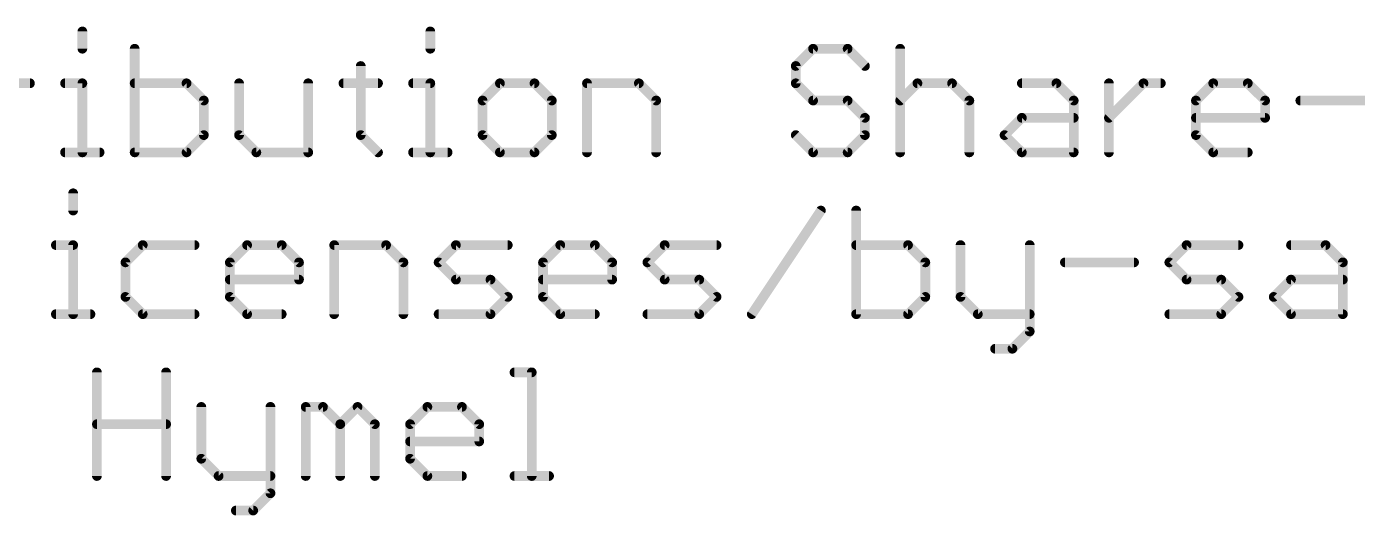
# Model space of a CAD drawing. Extents: x -20 to 87, y -17 to 53.
# Drawn here: x 40.55 to 61.42, y -17.05 to -9.38 of the extents above; entities that cross this region are included whole.
import ezdxf

# ---------------------------------------------------------------- set-up
doc = ezdxf.new("R2010")
doc.units = 0
doc.layers.add('51', color=53, linetype='CONTINUOUS')

msp = doc.modelspace()

# ---------------------------------------------------------------- linework, layer by layer
at = {"layer": '51', "const_width": 0.1524}
for points in [[(41.4207, -9.4556), (41.4207, -9.7268)], [(46.8779, -9.4556), (46.8779, -9.7268)], [(42.241, -9.7268), (42.241, -11.3538)], [(52.8808, -9.7268), (52.6097, -9.998)], [(53.4231, -9.7268), (52.8808, -9.7268)], [(53.6943, -9.998), (53.4231, -9.7268)], [(54.2468, -9.7268), (54.2468, -11.3538)], [(45.7865, -9.998), (45.7865, -11.0826)], [(52.6097, -9.998), (52.6097, -10.2691)], [(40.3276, -10.2691), (40.5988, -10.2691)], [(41.1496, -10.2691), (41.4207, -10.2691)], [(41.4207, -10.2691), (41.4207, -11.3538)], [(43.0545, -10.2691), (42.241, -10.2691)], [(43.3257, -10.5403), (43.0545, -10.2691)], [(43.8782, -10.2691), (43.8782, -11.0826)], [(44.9628, -11.3538), (44.9628, -10.2691)], [(45.5153, -10.2691), (46.0576, -10.2691)], [(46.6067, -10.2691), (46.8779, -10.2691)], [(46.8779, -10.2691), (46.8779, -11.3538)], [(47.9693, -10.2691), (47.6982, -10.5403)], [(48.5117, -10.2691), (47.9693, -10.2691)], [(48.7828, -10.5403), (48.5117, -10.2691)], [(49.3353, -11.3538), (49.3353, -10.2691)], [(49.3353, -10.2691), (50.1488, -10.2691)], [(50.1488, -10.2691), (50.42, -10.5403)], [(52.6097, -10.2691), (52.8808, -10.5403)], [(54.2468, -10.5403), (54.518, -10.2691)], [(54.518, -10.2691), (55.0603, -10.2691)], [(55.0603, -10.2691), (55.3315, -10.5403)], [(56.1551, -10.2691), (56.6975, -10.2691)], [(56.6975, -10.2691), (56.9686, -10.5403)], [(57.5211, -11.3538), (57.5211, -10.2691)], [(57.5211, -10.8115), (58.0635, -10.2691)], [(58.0635, -10.2691), (58.3346, -10.2691)], [(58.8854, -10.5403), (59.1566, -10.2691)], [(59.1566, -10.2691), (59.6989, -10.2691)], [(59.6989, -10.2691), (59.9701, -10.5403)], [(43.3257, -11.0826), (43.3257, -10.5403)], [(47.6982, -10.5403), (47.6982, -11.0826)], [(48.7828, -11.0826), (48.7828, -10.5403)], [(50.42, -10.5403), (50.42, -11.3538)], [(52.8808, -10.5403), (53.4231, -10.5403)], [(53.4231, -10.5403), (53.6943, -10.8115)], [(55.3315, -10.5403), (55.3315, -11.3538)], [(56.9686, -10.5403), (56.9686, -11.3538)], [(58.8854, -11.0826), (58.8854, -10.5403)], [(59.9701, -10.5403), (59.9701, -10.8115)], [(60.5226, -10.5403), (61.6072, -10.5403)], [(53.6943, -10.8115), (53.6943, -11.0826)], [(55.884, -11.0826), (56.1551, -10.8115)], [(56.1551, -10.8115), (56.9686, -10.8115)], [(59.9701, -10.8115), (58.8854, -10.8115)], [(43.0545, -11.3538), (43.3257, -11.0826)], [(43.8782, -11.0826), (44.1493, -11.3538)], [(45.7865, -11.0826), (46.0576, -11.3538)], [(47.6982, -11.0826), (47.9693, -11.3538)], [(48.5117, -11.3538), (48.7828, -11.0826)], [(52.8808, -11.3538), (52.6097, -11.0826)], [(53.6943, -11.0826), (53.4231, -11.3538)], [(56.1551, -11.3538), (55.884, -11.0826)], [(59.1566, -11.3538), (58.8854, -11.0826)], [(41.1496, -11.3538), (41.6919, -11.3538)], [(42.241, -11.3538), (43.0545, -11.3538)], [(44.1493, -11.3538), (44.9628, -11.3538)], [(46.6067, -11.3538), (47.1491, -11.3538)], [(47.9693, -11.3538), (48.5117, -11.3538)], [(53.4231, -11.3538), (52.8808, -11.3538)], [(56.9686, -11.3538), (56.1551, -11.3538)], [(59.6989, -11.3538), (59.1566, -11.3538)], [(41.2763, -11.9956), (41.2763, -12.2668)], [(51.9195, -13.8938), (53.0041, -12.2668)], [(53.5566, -12.2668), (53.5566, -13.8938)], [(41.0051, -12.8091), (41.2763, -12.8091)], [(41.2763, -12.8091), (41.2763, -13.8938)], [(42.3677, -12.8091), (42.0965, -13.0803)], [(43.1812, -12.8091), (42.3677, -12.8091)], [(43.7337, -13.0803), (44.0049, -12.8091)], [(44.0049, -12.8091), (44.5472, -12.8091)], [(44.5472, -12.8091), (44.8184, -13.0803)], [(45.3709, -13.8938), (45.3709, -12.8091)], [(45.3709, -12.8091), (46.1844, -12.8091)], [(46.1844, -12.8091), (46.4555, -13.0803)], [(47.008, -13.0803), (47.2792, -12.8091)], [(47.2792, -12.8091), (48.0927, -12.8091)], [(48.6452, -13.0803), (48.9163, -12.8091)], [(48.9163, -12.8091), (49.4587, -12.8091)], [(49.4587, -12.8091), (49.7298, -13.0803)], [(50.2823, -13.0803), (50.5535, -12.8091)], [(50.5535, -12.8091), (51.367, -12.8091)], [(54.3701, -12.8091), (53.5566, -12.8091)], [(54.6413, -13.0803), (54.3701, -12.8091)], [(55.1938, -12.8091), (55.1938, -13.6226)], [(56.2785, -12.8091), (56.2785, -14.165)], [(58.4681, -13.0803), (58.7393, -12.8091)], [(58.7393, -12.8091), (59.5528, -12.8091)], [(60.3764, -12.8091), (60.9188, -12.8091)], [(60.9188, -12.8091), (61.1899, -13.0803)], [(42.0965, -13.0803), (42.0965, -13.6226)], [(43.7337, -13.6226), (43.7337, -13.0803)], [(44.8184, -13.0803), (44.8184, -13.3515)], [(46.4555, -13.0803), (46.4555, -13.8938)], [(47.2792, -13.3515), (47.008, -13.0803)], [(48.6452, -13.6226), (48.6452, -13.0803)], [(49.7298, -13.0803), (49.7298, -13.3515)], [(50.5535, -13.3515), (50.2823, -13.0803)], [(54.6413, -13.6226), (54.6413, -13.0803)], [(56.831, -13.0803), (57.9156, -13.0803)], [(58.7393, -13.3515), (58.4681, -13.0803)], [(61.1899, -13.0803), (61.1899, -13.8938)], [(44.8184, -13.3515), (43.7337, -13.3515)], [(47.8215, -13.3515), (47.2792, -13.3515)], [(48.0927, -13.6226), (47.8215, -13.3515)], [(49.7298, -13.3515), (48.6452, -13.3515)], [(51.0958, -13.3515), (50.5535, -13.3515)], [(51.367, -13.6226), (51.0958, -13.3515)], [(59.2816, -13.3515), (58.7393, -13.3515)], [(59.5528, -13.6226), (59.2816, -13.3515)], [(60.1053, -13.6226), (60.3764, -13.3515)], [(60.3764, -13.3515), (61.1899, -13.3515)], [(42.0965, -13.6226), (42.3677, -13.8938)], [(44.0049, -13.8938), (43.7337, -13.6226)], [(47.8215, -13.8938), (48.0927, -13.6226)], [(48.9163, -13.8938), (48.6452, -13.6226)], [(51.0958, -13.8938), (51.367, -13.6226)], [(54.3701, -13.8938), (54.6413, -13.6226)], [(55.1938, -13.6226), (55.465, -13.8938)], [(59.2816, -13.8938), (59.5528, -13.6226)], [(60.3764, -13.8938), (60.1053, -13.6226)], [(41.0051, -13.8938), (41.5474, -13.8938)], [(42.3677, -13.8938), (43.1812, -13.8938)], [(44.5472, -13.8938), (44.0049, -13.8938)], [(47.008, -13.8938), (47.8215, -13.8938)], [(49.4587, -13.8938), (48.9163, -13.8938)], [(50.2823, -13.8938), (51.0958, -13.8938)], [(53.5566, -13.8938), (54.3701, -13.8938)], [(55.465, -13.8938), (56.2785, -13.8938)], [(58.4681, -13.8938), (59.2816, -13.8938)], [(61.1899, -13.8938), (60.3764, -13.8938)], [(56.2785, -14.165), (56.0073, -14.4361)], [(56.0073, -14.4361), (55.7361, -14.4361)], [(41.6491, -16.4338), (41.6491, -14.8068)], [(42.7338, -14.8068), (42.7338, -16.4338)], [(48.1978, -14.8068), (48.4689, -14.8068)], [(48.4689, -14.8068), (48.4689, -16.4338)], [(43.2863, -15.3491), (43.2863, -16.1626)], [(44.371, -15.3491), (44.371, -16.705)], [(44.9235, -16.4338), (44.9235, -15.3491)], [(44.9235, -15.3491), (45.1946, -15.3491)], [(45.1946, -15.3491), (45.4658, -15.6203)], [(45.4658, -15.6203), (45.7369, -15.3491)], [(45.7369, -15.3491), (46.0081, -15.6203)], [(46.5606, -15.6203), (46.8318, -15.3491)], [(46.8318, -15.3491), (47.3741, -15.3491)], [(47.3741, -15.3491), (47.6453, -15.6203)], [(41.6491, -15.6203), (42.7338, -15.6203)], [(45.4658, -15.6203), (45.4658, -16.4338)], [(46.0081, -15.6203), (46.0081, -16.4338)], [(46.5606, -16.1626), (46.5606, -15.6203)], [(47.6453, -15.6203), (47.6453, -15.8915)], [(47.6453, -15.8915), (46.5606, -15.8915)], [(43.2863, -16.1626), (43.5575, -16.4338)], [(46.8318, -16.4338), (46.5606, -16.1626)], [(43.5575, -16.4338), (44.371, -16.4338)], [(47.3741, -16.4338), (46.8318, -16.4338)], [(48.1978, -16.4338), (48.7401, -16.4338)], [(44.371, -16.705), (44.0998, -16.9761)], [(44.0998, -16.9761), (43.8286, -16.9761)]]:
    msp.add_lwpolyline(points, dxfattribs=at)
at = {"layer": '51', "const_width": 0.0762}
for points in [[(41.4588, -9.4556, 1), (41.3826, -9.4556)], [(46.916, -9.4556, 1), (46.8398, -9.4556)], [(41.3826, -9.7268, 1), (41.4588, -9.7268)], [(42.2791, -9.7268, 1), (42.2029, -9.7268)], [(46.8398, -9.7268, 1), (46.916, -9.7268)], [(52.8808, -9.6887, 1), (52.8808, -9.7649)], [(52.9078, -9.7538, 1), (52.8539, -9.6999)], [(53.4501, -9.6999, 1), (53.3962, -9.7538)], [(53.4231, -9.7649, 1), (53.4231, -9.6887)], [(54.2849, -9.7268, 1), (54.2087, -9.7268)], [(45.8246, -9.998, 1), (45.7484, -9.998)], [(52.5827, -9.971, 1), (52.6366, -10.0249)], [(52.6478, -9.998, 1), (52.5716, -9.998)], [(53.6674, -10.0249, 1), (53.7213, -9.971)], [(40.5988, -10.3072, 1), (40.5988, -10.231)], [(41.1496, -10.231, 1), (41.1496, -10.3072)], [(41.4588, -10.2691, 1), (41.3826, -10.2691)], [(41.4207, -10.3072, 1), (41.4207, -10.231)], [(42.241, -10.231, 1), (42.241, -10.3072)], [(43.0814, -10.2422, 1), (43.0275, -10.2961)], [(43.0545, -10.3072, 1), (43.0545, -10.231)], [(43.9163, -10.2691, 1), (43.8401, -10.2691)], [(45.0009, -10.2691, 1), (44.9247, -10.2691)], [(45.5153, -10.231, 1), (45.5153, -10.3072)], [(46.0576, -10.3072, 1), (46.0576, -10.231)], [(46.6067, -10.231, 1), (46.6067, -10.3072)], [(46.916, -10.2691, 1), (46.8398, -10.2691)], [(46.8779, -10.3072, 1), (46.8779, -10.231)], [(47.9693, -10.231, 1), (47.9693, -10.3072)], [(47.9963, -10.2961, 1), (47.9424, -10.2422)], [(48.5386, -10.2422, 1), (48.4847, -10.2961)], [(48.5117, -10.3072, 1), (48.5117, -10.231)], [(49.3734, -10.2691, 1), (49.2972, -10.2691)], [(49.3353, -10.231, 1), (49.3353, -10.3072)], [(50.1758, -10.2422, 1), (50.1219, -10.2961)], [(50.1488, -10.3072, 1), (50.1488, -10.231)], [(52.6366, -10.2422, 1), (52.5827, -10.2961)], [(54.518, -10.231, 1), (54.518, -10.3072)], [(54.5449, -10.2961, 1), (54.491, -10.2422)], [(55.0872, -10.2422, 1), (55.0334, -10.2961)], [(55.0603, -10.3072, 1), (55.0603, -10.231)], [(56.1551, -10.231, 1), (56.1551, -10.3072)], [(56.7244, -10.2422, 1), (56.6705, -10.2961)], [(56.6975, -10.3072, 1), (56.6975, -10.231)], [(57.5592, -10.2691, 1), (57.483, -10.2691)], [(58.0635, -10.231, 1), (58.0635, -10.3072)], [(58.0904, -10.2961, 1), (58.0365, -10.2422)], [(58.3346, -10.3072, 1), (58.3346, -10.231)], [(59.1566, -10.231, 1), (59.1566, -10.3072)], [(59.1835, -10.2961, 1), (59.1296, -10.2422)], [(59.7259, -10.2422, 1), (59.672, -10.2961)], [(59.6989, -10.3072, 1), (59.6989, -10.231)], [(52.5716, -10.2691, 1), (52.6478, -10.2691)], [(43.3638, -10.5403, 1), (43.2876, -10.5403)], [(43.2987, -10.5672, 1), (43.3526, -10.5134)], [(47.7363, -10.5403, 1), (47.6601, -10.5403)], [(47.6712, -10.5134, 1), (47.7251, -10.5672)], [(48.8209, -10.5403, 1), (48.7447, -10.5403)], [(48.7559, -10.5672, 1), (48.8098, -10.5134)], [(50.4581, -10.5403, 1), (50.3819, -10.5403)], [(50.3931, -10.5672, 1), (50.4469, -10.5134)], [(52.8808, -10.5022, 1), (52.8808, -10.5784)], [(52.8539, -10.5672, 1), (52.9078, -10.5134)], [(53.4501, -10.5134, 1), (53.3962, -10.5672)], [(53.4231, -10.5784, 1), (53.4231, -10.5022)], [(54.2199, -10.5134, 1), (54.2738, -10.5672)], [(55.3696, -10.5403, 1), (55.2934, -10.5403)], [(55.3045, -10.5672, 1), (55.3584, -10.5134)], [(57.0067, -10.5403, 1), (56.9305, -10.5403)], [(56.9417, -10.5672, 1), (56.9956, -10.5134)], [(58.9235, -10.5403, 1), (58.8473, -10.5403)], [(58.8585, -10.5134, 1), (58.9124, -10.5672)], [(60.0082, -10.5403, 1), (59.932, -10.5403)], [(59.9431, -10.5672, 1), (59.997, -10.5134)], [(60.5226, -10.5022, 1), (60.5226, -10.5784)], [(53.7324, -10.8115, 1), (53.6562, -10.8115)], [(53.6674, -10.8384, 1), (53.7213, -10.7845)], [(56.1551, -10.7734, 1), (56.1551, -10.8496)], [(56.1821, -10.8384, 1), (56.1282, -10.7845)], [(56.9686, -10.8496, 1), (56.9686, -10.7734)], [(57.4942, -10.7845, 1), (57.5481, -10.8384)], [(58.8854, -10.7734, 1), (58.8854, -10.8496)], [(59.932, -10.8115, 1), (60.0082, -10.8115)], [(59.9701, -10.8496, 1), (59.9701, -10.7734)], [(43.2876, -11.0826, 1), (43.3638, -11.0826)], [(43.3526, -11.1096, 1), (43.2987, -11.0557)], [(43.9051, -11.0557, 1), (43.8512, -11.1096)], [(43.8401, -11.0826, 1), (43.9163, -11.0826)], [(45.8134, -11.0557, 1), (45.7595, -11.1096)], [(45.7484, -11.0826, 1), (45.8246, -11.0826)], [(47.7251, -11.0557, 1), (47.6712, -11.1096)], [(47.6601, -11.0826, 1), (47.7363, -11.0826)], [(48.7447, -11.0826, 1), (48.8209, -11.0826)], [(48.8098, -11.1096, 1), (48.7559, -11.0557)], [(52.6366, -11.0557, 1), (52.5827, -11.1096)], [(53.6562, -11.0826, 1), (53.7324, -11.0826)], [(53.7213, -11.1096, 1), (53.6674, -11.0557)], [(55.9109, -11.0557, 1), (55.857, -11.1096)], [(55.857, -11.0557, 1), (55.9109, -11.1096)], [(58.9124, -11.0557, 1), (58.8585, -11.1096)], [(58.8473, -11.0826, 1), (58.9235, -11.0826)], [(41.1496, -11.3157, 1), (41.1496, -11.3919)], [(41.3826, -11.3538, 1), (41.4588, -11.3538)], [(41.6919, -11.3919, 1), (41.6919, -11.3157)], [(42.241, -11.3157, 1), (42.241, -11.3919)], [(42.2029, -11.3538, 1), (42.2791, -11.3538)], [(43.0276, -11.3269, 1), (43.0814, -11.3807)], [(43.0545, -11.3919, 1), (43.0545, -11.3157)], [(44.1493, -11.3157, 1), (44.1493, -11.3919)], [(44.1224, -11.3807, 1), (44.1763, -11.3269)], [(44.9247, -11.3538, 1), (45.0009, -11.3538)], [(44.9628, -11.3919, 1), (44.9628, -11.3157)], [(46.0307, -11.3807, 1), (46.0846, -11.3269)], [(46.6067, -11.3157, 1), (46.6067, -11.3919)], [(46.8398, -11.3538, 1), (46.916, -11.3538)], [(47.1491, -11.3919, 1), (47.1491, -11.3157)], [(47.9693, -11.3157, 1), (47.9693, -11.3919)], [(47.9424, -11.3807, 1), (47.9963, -11.3269)], [(48.4847, -11.3269, 1), (48.5386, -11.3807)], [(48.5117, -11.3919, 1), (48.5117, -11.3157)], [(49.2972, -11.3538, 1), (49.3734, -11.3538)], [(50.3819, -11.3538, 1), (50.4581, -11.3538)], [(52.8808, -11.3157, 1), (52.8808, -11.3919)], [(52.8539, -11.3807, 1), (52.9078, -11.3269)], [(53.3962, -11.3269, 1), (53.4501, -11.3807)], [(53.4231, -11.3919, 1), (53.4231, -11.3157)], [(54.2087, -11.3538, 1), (54.2849, -11.3538)], [(55.2934, -11.3538, 1), (55.3696, -11.3538)], [(56.1551, -11.3157, 1), (56.1551, -11.3919)], [(56.1282, -11.3807, 1), (56.1821, -11.3269)], [(56.9305, -11.3538, 1), (57.0067, -11.3538)], [(56.9686, -11.3919, 1), (56.9686, -11.3157)], [(57.483, -11.3538, 1), (57.5592, -11.3538)], [(59.1566, -11.3157, 1), (59.1566, -11.3919)], [(59.1296, -11.3807, 1), (59.1835, -11.3269)], [(59.6989, -11.3919, 1), (59.6989, -11.3157)], [(41.3144, -11.9956, 1), (41.2382, -11.9956)], [(41.2382, -12.2668, 1), (41.3144, -12.2668)], [(53.0358, -12.2879, 1), (52.9724, -12.2457)], [(53.5947, -12.2668, 1), (53.5185, -12.2668)], [(41.0051, -12.771, 1), (41.0051, -12.8472)], [(41.3144, -12.8091, 1), (41.2382, -12.8091)], [(41.2763, -12.8472, 1), (41.2763, -12.771)], [(42.3677, -12.771, 1), (42.3677, -12.8472)], [(42.3946, -12.8361, 1), (42.3408, -12.7822)], [(43.1812, -12.8472, 1), (43.1812, -12.771)], [(44.0049, -12.771, 1), (44.0049, -12.8472)], [(44.0318, -12.8361, 1), (43.9779, -12.7822)], [(44.5741, -12.7822, 1), (44.5203, -12.8361)], [(44.5472, -12.8472, 1), (44.5472, -12.771)], [(45.409, -12.8091, 1), (45.3328, -12.8091)], [(45.3709, -12.771, 1), (45.3709, -12.8472)], [(46.2113, -12.7822, 1), (46.1574, -12.8361)], [(46.1844, -12.8472, 1), (46.1844, -12.771)], [(47.2792, -12.771, 1), (47.2792, -12.8472)], [(47.3061, -12.8361, 1), (47.2522, -12.7822)], [(48.0927, -12.8472, 1), (48.0927, -12.771)], [(48.9163, -12.771, 1), (48.9163, -12.8472)], [(48.9433, -12.8361, 1), (48.8894, -12.7822)], [(49.4856, -12.7822, 1), (49.4317, -12.8361)], [(49.4587, -12.8472, 1), (49.4587, -12.771)], [(50.5535, -12.771, 1), (50.5535, -12.8472)], [(50.5804, -12.8361, 1), (50.5265, -12.7822)], [(51.367, -12.8472, 1), (51.367, -12.771)], [(53.5566, -12.771, 1), (53.5566, -12.8472)], [(54.3971, -12.7822, 1), (54.3432, -12.8361)], [(54.3701, -12.8472, 1), (54.3701, -12.771)], [(55.2319, -12.8091, 1), (55.1557, -12.8091)], [(56.3166, -12.8091, 1), (56.2404, -12.8091)], [(58.7393, -12.771, 1), (58.7393, -12.8472)], [(58.7662, -12.8361, 1), (58.7123, -12.7822)], [(59.5528, -12.8472, 1), (59.5528, -12.771)], [(60.3764, -12.771, 1), (60.3764, -12.8472)], [(60.9457, -12.7822, 1), (60.8918, -12.8361)], [(60.9188, -12.8472, 1), (60.9188, -12.771)], [(42.1346, -13.0803, 1), (42.0584, -13.0803)], [(42.0696, -13.0534, 1), (42.1235, -13.1072)], [(43.7718, -13.0803, 1), (43.6956, -13.0803)], [(43.7068, -13.0534, 1), (43.7606, -13.1072)], [(44.8565, -13.0803, 1), (44.7803, -13.0803)], [(44.7914, -13.1072, 1), (44.8453, -13.0534)], [(46.4936, -13.0803, 1), (46.4174, -13.0803)], [(46.4286, -13.1072, 1), (46.4825, -13.0534)], [(47.035, -13.0534, 1), (46.9811, -13.1072)], [(46.9811, -13.0534, 1), (47.035, -13.1072)], [(48.6833, -13.0803, 1), (48.6071, -13.0803)], [(48.6182, -13.0534, 1), (48.6721, -13.1072)], [(49.7679, -13.0803, 1), (49.6917, -13.0803)], [(49.7029, -13.1072, 1), (49.7568, -13.0534)], [(50.3093, -13.0534, 1), (50.2554, -13.1072)], [(50.2554, -13.0534, 1), (50.3093, -13.1072)], [(54.6794, -13.0803, 1), (54.6032, -13.0803)], [(54.6144, -13.1072, 1), (54.6682, -13.0534)], [(56.831, -13.0422, 1), (56.831, -13.1184)], [(57.9156, -13.1184, 1), (57.9156, -13.0422)], [(58.495, -13.0534, 1), (58.4412, -13.1072)], [(58.4412, -13.0534, 1), (58.495, -13.1072)], [(61.228, -13.0803, 1), (61.1518, -13.0803)], [(61.163, -13.1072, 1), (61.2169, -13.0534)], [(43.7337, -13.3134, 1), (43.7337, -13.3896)], [(44.7803, -13.3515, 1), (44.8565, -13.3515)], [(44.8184, -13.3896, 1), (44.8184, -13.3134)], [(47.2792, -13.3134, 1), (47.2792, -13.3896)], [(47.2522, -13.3784, 1), (47.3061, -13.3245)], [(47.8484, -13.3245, 1), (47.7946, -13.3784)], [(47.8215, -13.3896, 1), (47.8215, -13.3134)], [(48.6452, -13.3134, 1), (48.6452, -13.3896)], [(49.6917, -13.3515, 1), (49.7679, -13.3515)], [(49.7298, -13.3896, 1), (49.7298, -13.3134)], [(50.5535, -13.3134, 1), (50.5535, -13.3896)], [(50.5265, -13.3784, 1), (50.5804, -13.3245)], [(51.1228, -13.3245, 1), (51.0689, -13.3784)], [(51.0958, -13.3896, 1), (51.0958, -13.3134)], [(58.7393, -13.3134, 1), (58.7393, -13.3896)], [(58.7123, -13.3784, 1), (58.7662, -13.3245)], [(59.3085, -13.3245, 1), (59.2547, -13.3784)], [(59.2816, -13.3896, 1), (59.2816, -13.3134)], [(60.3764, -13.3134, 1), (60.3764, -13.3896)], [(60.4034, -13.3784, 1), (60.3495, -13.3245)], [(61.1899, -13.3896, 1), (61.1899, -13.3134)], [(42.1235, -13.5957, 1), (42.0696, -13.6496)], [(43.7606, -13.5957, 1), (43.7068, -13.6496)], [(48.1196, -13.6496, 1), (48.0657, -13.5957)], [(48.0657, -13.6496, 1), (48.1196, -13.5957)], [(48.6721, -13.5957, 1), (48.6182, -13.6496)], [(51.3939, -13.6496, 1), (51.34, -13.5957)], [(51.34, -13.6496, 1), (51.3939, -13.5957)], [(54.6682, -13.6496, 1), (54.6144, -13.5957)], [(55.2207, -13.5957, 1), (55.1669, -13.6496)], [(59.5797, -13.6496, 1), (59.5258, -13.5957)], [(59.5258, -13.6496, 1), (59.5797, -13.5957)], [(60.1322, -13.5957, 1), (60.0783, -13.6496)], [(60.0783, -13.5957, 1), (60.1322, -13.6496)], [(42.0584, -13.6226, 1), (42.1346, -13.6226)], [(43.6956, -13.6226, 1), (43.7718, -13.6226)], [(48.6071, -13.6226, 1), (48.6833, -13.6226)], [(54.6032, -13.6226, 1), (54.6794, -13.6226)], [(55.1557, -13.6226, 1), (55.2319, -13.6226)], [(41.0051, -13.8557, 1), (41.0051, -13.9319)], [(41.2382, -13.8938, 1), (41.3144, -13.8938)], [(41.5474, -13.9319, 1), (41.5474, -13.8557)], [(42.3677, -13.8557, 1), (42.3677, -13.9319)], [(42.3408, -13.9207, 1), (42.3946, -13.8669)], [(43.1812, -13.9319, 1), (43.1812, -13.8557)], [(44.0049, -13.8557, 1), (44.0049, -13.9319)], [(43.9779, -13.9207, 1), (44.0318, -13.8669)], [(44.5472, -13.9319, 1), (44.5472, -13.8557)], [(45.3328, -13.8938, 1), (45.409, -13.8938)], [(46.4174, -13.8938, 1), (46.4936, -13.8938)], [(47.008, -13.8557, 1), (47.008, -13.9319)], [(47.7946, -13.8669, 1), (47.8484, -13.9207)], [(47.8215, -13.9319, 1), (47.8215, -13.8557)], [(48.9163, -13.8557, 1), (48.9163, -13.9319)], [(48.8894, -13.9207, 1), (48.9433, -13.8669)], [(49.4587, -13.9319, 1), (49.4587, -13.8557)], [(50.2823, -13.8557, 1), (50.2823, -13.9319)], [(51.0689, -13.8669, 1), (51.1228, -13.9207)], [(51.0958, -13.9319, 1), (51.0958, -13.8557)], [(51.8878, -13.8727, 1), (51.9512, -13.9149)], [(53.5566, -13.8557, 1), (53.5566, -13.9319)], [(53.5185, -13.8938, 1), (53.5947, -13.8938)], [(54.3432, -13.8669, 1), (54.3971, -13.9207)], [(54.3701, -13.9319, 1), (54.3701, -13.8557)], [(55.465, -13.8557, 1), (55.465, -13.9319)], [(55.438, -13.9207, 1), (55.4919, -13.8669)], [(56.2785, -13.9319, 1), (56.2785, -13.8557)], [(58.4681, -13.8557, 1), (58.4681, -13.9319)], [(59.2547, -13.8669, 1), (59.3085, -13.9207)], [(59.2816, -13.9319, 1), (59.2816, -13.8557)], [(60.3764, -13.8557, 1), (60.3764, -13.9319)], [(60.3495, -13.9207, 1), (60.4034, -13.8669)], [(61.1518, -13.8938, 1), (61.228, -13.8938)], [(61.1899, -13.9319, 1), (61.1899, -13.8557)], [(56.2404, -14.165, 1), (56.3166, -14.165)], [(56.3054, -14.1919, 1), (56.2515, -14.138)], [(55.7361, -14.398, 1), (55.7361, -14.4742)], [(55.9803, -14.4092, 1), (56.0342, -14.4631)], [(56.0073, -14.4742, 1), (56.0073, -14.398)], [(41.6872, -14.8068, 1), (41.611, -14.8068)], [(42.7719, -14.8068, 1), (42.6957, -14.8068)], [(48.1978, -14.7687, 1), (48.1978, -14.8449)], [(48.507, -14.8068, 1), (48.4308, -14.8068)], [(48.4689, -14.8449, 1), (48.4689, -14.7687)], [(43.3244, -15.3491, 1), (43.2482, -15.3491)], [(44.4091, -15.3491, 1), (44.3329, -15.3491)], [(44.9616, -15.3491, 1), (44.8854, -15.3491)], [(44.9235, -15.311, 1), (44.9235, -15.3872)], [(45.2216, -15.3222, 1), (45.1677, -15.3761)], [(45.1946, -15.3872, 1), (45.1946, -15.311)], [(45.7639, -15.3222, 1), (45.71, -15.3761)], [(45.7639, -15.3761, 1), (45.71, -15.3222)], [(46.8318, -15.311, 1), (46.8318, -15.3872)], [(46.8587, -15.3761, 1), (46.8048, -15.3222)], [(47.401, -15.3222, 1), (47.3472, -15.3761)], [(47.3741, -15.3872, 1), (47.3741, -15.311)], [(41.6491, -15.5822, 1), (41.6491, -15.6584)], [(42.7338, -15.6584, 1), (42.7338, -15.5822)], [(45.5039, -15.6203, 1), (45.4277, -15.6203)], [(45.4388, -15.5934, 1), (45.4927, -15.6472)], [(45.4388, -15.6472, 1), (45.4927, -15.5934)], [(46.0462, -15.6203, 1), (45.97, -15.6203)], [(45.9812, -15.6472, 1), (46.0351, -15.5934)], [(46.5987, -15.6203, 1), (46.5225, -15.6203)], [(46.5337, -15.5934, 1), (46.5875, -15.6472)], [(47.6834, -15.6203, 1), (47.6072, -15.6203)], [(47.6183, -15.6472, 1), (47.6722, -15.5934)], [(46.5606, -15.8534, 1), (46.5606, -15.9296)], [(47.6072, -15.8915, 1), (47.6834, -15.8915)], [(47.6453, -15.9296, 1), (47.6453, -15.8534)], [(43.3132, -16.1357, 1), (43.2594, -16.1896)], [(43.2482, -16.1626, 1), (43.3244, -16.1626)], [(46.5875, -16.1357, 1), (46.5337, -16.1896)], [(46.5225, -16.1626, 1), (46.5987, -16.1626)], [(41.611, -16.4338, 1), (41.6872, -16.4338)], [(42.6957, -16.4338, 1), (42.7719, -16.4338)], [(43.5575, -16.3957, 1), (43.5575, -16.4719)], [(43.5305, -16.4607, 1), (43.5844, -16.4069)], [(44.371, -16.4719, 1), (44.371, -16.3957)], [(44.8854, -16.4338, 1), (44.9616, -16.4338)], [(45.4277, -16.4338, 1), (45.5039, -16.4338)], [(45.97, -16.4338, 1), (46.0462, -16.4338)], [(46.8318, -16.3957, 1), (46.8318, -16.4719)], [(46.8048, -16.4607, 1), (46.8587, -16.4069)], [(47.3741, -16.4719, 1), (47.3741, -16.3957)], [(48.1978, -16.3957, 1), (48.1978, -16.4719)], [(48.4308, -16.4338, 1), (48.507, -16.4338)], [(48.7401, -16.4719, 1), (48.7401, -16.3957)], [(44.3329, -16.705, 1), (44.4091, -16.705)], [(44.3979, -16.7319, 1), (44.344, -16.678)], [(43.8286, -16.938, 1), (43.8286, -17.0142)], [(44.0998, -17.0142, 1), (44.0998, -16.938)], [(44.0728, -16.9492, 1), (44.1267, -17.0031)]]:
    msp.add_lwpolyline(points, format="xyb", dxfattribs=at)

doc.saveas('drawing.dxf')
